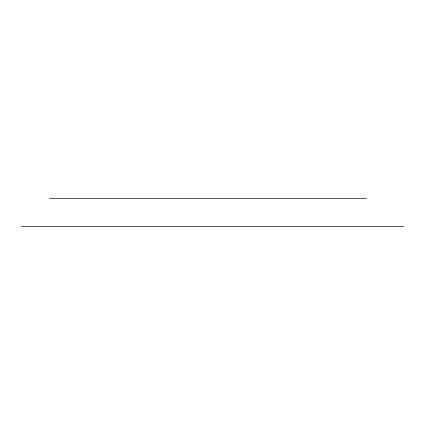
<?xml version="1.0" encoding="UTF-8"?>
<svg xmlns="http://www.w3.org/2000/svg" width="425" height="425" viewBox="0 0 425 425"><rect width="100%" height="100%" fill="white"/><g stroke="black" fill="none" stroke-linecap="round" stroke-linejoin="round"><path stroke-width="0.64" d="M49.486 198.475L366.509 198.475M21.25 226.525L403.75 226.525"/></g></svg>
